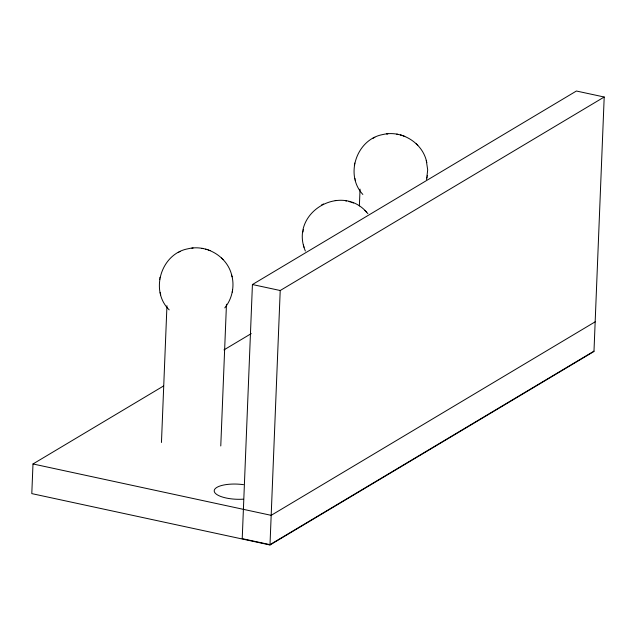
<?xml version="1.0" encoding="UTF-8"?>
<svg xmlns="http://www.w3.org/2000/svg" width="636" height="636" viewBox="0 0 636 636"><rect width="100%" height="100%" fill="white"/><g stroke="black" fill="none" stroke-linecap="round" stroke-linejoin="round"><path stroke-width="0.95" d="M163.436 386.052L32.992 463.962L31.8 493.615L269.99 544.98L593.976 351.47L604.2 97.014L576.415 91.02L252.428 284.531L242.221 538.66L270.006 544.655L593.992 351.144M161.457 442.497L166.95 305.725M220.772 445.971L226.464 304.239M269.99 544.98L280.214 290.517L604.2 97.014M359.372 205.961L360.048 189.115M231.703 275.157C227.211 256.419 206.406 244.097 187.835 248.819C161.067 253.772 149.651 290.779 169.2 309.867M224.778 307.888C232.267 298.753 234.875 285.906 231.552 274.569M367.878 213.664C342.526 181.602 288.831 212.36 305.375 251.053M426.422 160.94C421.93 142.21 401.125 129.879 382.554 134.601C356.486 139.483 344.625 174.98 362.846 194.449M426.565 179.575L427.694 169.939L426.271 160.351M159.644 279.586L159.747 278.981M159.93 277.908L160.034 277.304M232.506 290.453L232.617 289.857M232.22 292.131L232.323 291.534M302.998 232.005L303.102 231.401M303.285 230.327L303.388 229.731M354.65 163.691L354.753 163.094M354.363 165.368L354.467 164.764M426.939 177.913L427.042 177.317M427.225 176.244L427.336 175.639M223.967 349.895L251.252 333.598M595.169 321.824L271.182 515.335L32.992 463.962M374.835 137.312L372.998 138.266M178.279 252.484L178.835 252.198M179.591 251.8L180.115 251.53M321.633 204.903L322.198 204.617M322.945 204.22L323.47 203.949M386.561 133.91L387.252 133.846M335.196 200.547L335.887 200.483M191.841 248.127L193.098 248M387.205 133.846L387.817 133.791M335.84 200.483L336.452 200.427M396.745 134.132L397.977 134.355M345.38 200.777L346.612 200.992M203.258 248.573L202.025 248.35M252.428 284.531L280.214 290.517M400.37 134.911L400.919 135.071M401.308 135.182L401.92 135.357M349.005 201.548L349.554 201.707M349.943 201.819L350.555 202.002M205.651 249.129L206.199 249.288M206.589 249.399L207.201 249.574M403.081 135.746L403.622 135.953M404.178 136.16L404.774 136.39M351.716 202.383L352.257 202.59M352.813 202.797L353.409 203.027M208.362 249.964L208.902 250.171M209.459 250.377L210.055 250.608M416.222 143.784L416.644 144.205M417.343 144.913L417.78 145.35M364.857 210.421L365.279 210.842M365.978 211.55L366.416 211.987M221.503 258.001L221.924 258.423M222.624 259.122L223.061 259.567M426.684 161.989L426.836 162.585M354.864 178.414L355.015 179.01M355.278 180.067L355.429 180.648M303.499 245.059L303.65 245.647M303.913 246.704L304.064 247.285M231.957 276.207L232.116 276.803M160.145 292.632L160.296 293.228M160.558 294.277L160.709 294.865M243.254 499.173A22.514 7.592 2.3 0 1 214.213 490.833A22.514 7.592 2.3 0 1 243.509 484.68"/></g></svg>
